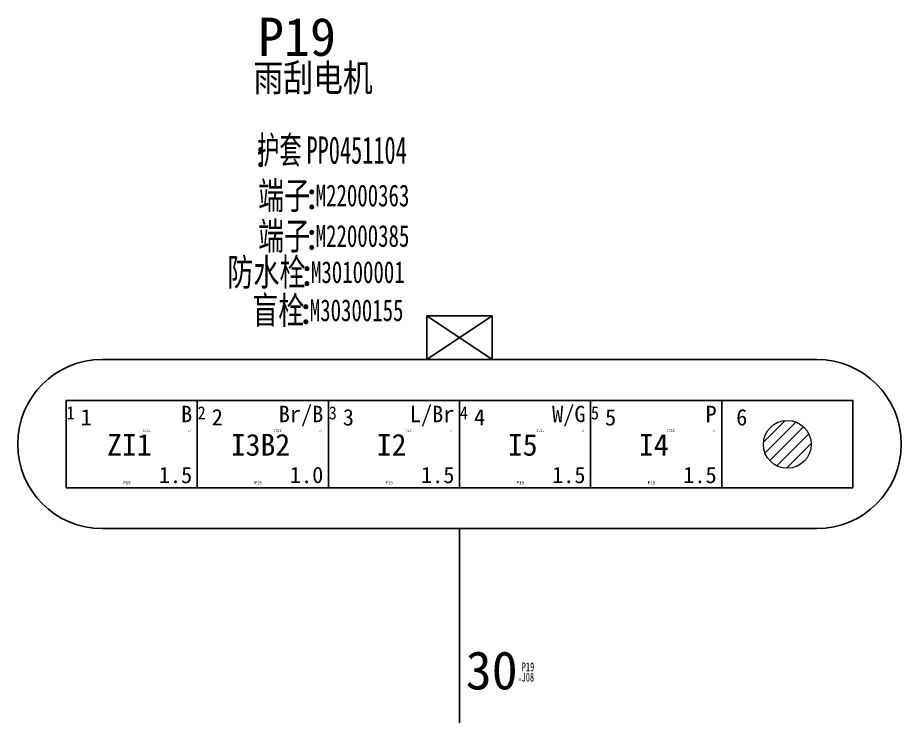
# Model space of a CAD drawing. Header units: millimetres. Extents: x -2653 to 6698, y -4403 to -42.
# Drawn here: x 499.4 to 580.2, y -867.9 to -804 of the extents above; entities that cross this region are included whole.
import ezdxf
from ezdxf.enums import TextEntityAlignment as Align

# ---------------------------------------------------------------- set-up
doc = ezdxf.new("R2010")
doc.units = ezdxf.units.MM
doc.header["$MEASUREMENT"] = 0
for name, color, linetype in [('文字', 3, 'Continuous'), ('节点长度', 1, 'Continuous'), ('节点长度-L', 32, 'Continuous'), ('轮廓线', 7, 'Continuous'), ('连接器-供应商', 43, 'Continuous'), ('连接器-功能', 63, 'Continuous'), ('连接器-名称', 53, 'Continuous'), ('连接器-编码', 52, 'Continuous'), ('附件-供应商', 43, 'Continuous'), ('附件-名称', 53, 'Continuous'), ('附件-数量', 21, 'Continuous'), ('附件-编码', 52, 'Continuous')]:
    doc.layers.add(name, color=color, linetype=linetype)
for name, color, linetype, plot in [('节点长度-E1', 53, 'Continuous', False), ('节点长度-E2', 53, 'Continuous', False), ('节点长度-不打印', 14, 'Continuous', False), ('连接器-不打印', 1, 'Continuous', False), ('连接器-位置', 12, 'Continuous', False), ('附件-不打印', 2, 'Continuous', False), ('隐藏-剥皮长度', 2, 'Continuous', False), ('隐藏-加余量', 1, 'Continuous', False), ('隐藏-备注', 1, 'Continuous', False), ('隐藏-孔位', 1, 'Continuous', False), ('隐藏-对应端子', 2, 'Continuous', False), ('隐藏-节点长度辅助', 202, 'Continuous', False), ('隐藏-规格', 1, 'Continuous', False), ('隐藏-辅助信息', 3, 'Continuous', False), ('隐藏-防水栓', 2, 'Continuous', False)]:
    doc.layers.add(name, color=color, linetype=linetype, plot=plot)
doc.styles.add('CL', font='', dxfattribs={"height": 2})
doc.styles.get("Standard").update_dxf_attribs({"font": 'txt', "bigfont": 'gbcbig.shx'})
doc.styles.get('CL').set_extended_font_data('SimSun')

# ---------------------------------------------------------------- blocks, each defined once
blk = doc.blocks.new('附件')
at = {"layer": '文字', "color": 3, "style": 'CL'}
blk.add_text(':', height=2.5, dxfattribs=at).set_placement((-3.788, -0.382), align=Align.MIDDLE_CENTER)
at = {"layer": '附件-不打印', "color": 3, "style": 'CL', "width": 0.7, "flags": 5}
for tag, p in [('供方编码', (-8.485, -1.616)), ('范围', (-8.485, -1.318)), ('工位', (-6.896, -1.318)), ('位置', (-5.306, -1.318))]:
    blk.add_attdef(tag, text='', height=0.2, dxfattribs=at).set_placement(p, align=Align.MIDDLE_CENTER)
at = {"layer": '附件-不打印', "color": 1, "style": 'CL'}
for tag, width, flags, p in [('选项', 0.7, 13, (-6.896, -1.616)), ('备注', 0.7, 5, (-5.306, -1.616)), ('规格', 0.7, 5, (-3.717, -1.616)), ('单位', 0.6, 1, (-3.717, -1.318))]:
    blk.add_attdef(tag, text='', height=0.2, dxfattribs=dict(at, width=width, flags=flags)).set_placement(p, align=Align.MIDDLE_CENTER)
at = {"layer": '附件-供应商', "color": 3, "style": 'CL', "width": 0.7, "flags": 8}
blk.add_attdef('供应商', text='', height=2.5, dxfattribs=at).set_placement((-13.399, -0.419), align=Align.MIDDLE_RIGHT)
at = {"layer": '附件-名称', "color": 3, "style": 'CL', "width": 0.7, "flags": 4}
blk.add_attdef('名称', text='', height=2.5, dxfattribs=at).set_placement((-3.92, -0.382), align=Align.MIDDLE_RIGHT)
at = {"layer": '附件-数量', "color": 2, "style": 'CL', "width": 0.7, "flags": 2}
blk.add_attdef('*', text='', height=1, dxfattribs=at).set_placement((15.719, -0.382), align=Align.MIDDLE_CENTER)
at = {"layer": '附件-数量', "color": 2, "style": 'CL', "width": 0.7, "flags": 4}
blk.add_attdef('数量', text='', height=1.2, dxfattribs=at).set_placement((16.072, -0.382), align=Align.MIDDLE_LEFT)
at = {"layer": '附件-编码', "color": 2, "style": 'CL', "width": 0.7, "flags": 4}
blk.add_attdef('编码', text='', height=2.5, dxfattribs=at).set_placement((-3.651, -0.382), align=Align.MIDDLE_LEFT)
blk = doc.blocks.new('282090-1（出线）')
for p, q in [((137.371, 119.748), (143.371, 115.748)), ((143.371, 119.748), (137.371, 115.748))]:
    blk.add_line(p, q)
at = {"color": 7, "linetype": 'Continuous'}
for p, q in [((107.671, 115.748), (173.071, 115.748)), ((173.071, 100.27), (107.671, 100.27))]:
    blk.add_line(p, q, dxfattribs=at)
for points in [[(137.371, 119.748), (143.371, 119.748), (143.371, 115.748), (137.371, 115.748)], [(104.371, 112.009), (116.371, 112.009), (116.371, 104.009), (104.371, 104.009)], [(116.371, 112.009), (128.371, 112.009), (128.371, 104.009), (116.371, 104.009)], [(128.371, 112.009), (140.371, 112.009), (140.371, 104.009), (128.371, 104.009)], [(140.371, 112.009), (152.371, 112.009), (152.371, 104.009), (140.371, 104.009)], [(152.371, 112.009), (164.371, 112.009), (164.371, 104.009), (152.371, 104.009)], [(164.371, 112.009), (176.371, 112.009), (176.371, 104.009), (164.371, 104.009)]]:
    blk.add_lwpolyline(points, close=True)
for centre, start, end in [((107.671, 108.009), 90, 270), ((173.071, 108.009), 270, 90)]:
    blk.add_arc(centre, 7.739, start, end, dxfattribs=at)
at = {"char_height": 1.5, "width": 2.43751, "attachment_point": 1}
for s, insert in [('{\\fSimSun|b0|i0|c134|p2;1}', (105.694, 111.209)), ('{\\fSimSun|b0|i0|c134|p2;2}', (117.694, 111.209)), ('{\\fSimSun|b0|i0|c134|p2;3}', (129.694, 111.209)), ('{\\fSimSun|b0|i0|c134|p2;4}', (141.694, 111.209)), ('{\\fSimSun|b0|i0|c134|p2;5}', (153.694, 111.209)), ('{\\fSimSun|b0|i0|c134|p2;6}', (165.694, 111.209))]:
    blk.add_mtext(s, dxfattribs=dict(at, insert=insert))
blk = doc.blocks.new('电线2')
at = {"layer": '轮廓线', "color": 7, "style": 'CL', "flags": 4}
for tag, p in [('颜色', (5.879, 2.803)), ('线径', (5.879, -2.776))]:
    blk.add_attdef(tag, text='', height=1.5, dxfattribs=at).set_placement(p, align=Align.MIDDLE_RIGHT)
blk.add_attdef('线号', text='', height=2, dxfattribs=at).set_placement((0.127, -0.016), align=Align.MIDDLE_CENTER)
at = {"layer": '隐藏-剥皮长度', "color": 2, "style": 'CL', "width": 0.9, "flags": 4}
blk.add_attdef('剥皮', text='', height=0.1, dxfattribs=at).set_placement((5.742, 1.222), align=Align.MIDDLE_RIGHT)
at = {"layer": '隐藏-加余量', "color": 1, "style": 'CL', "width": 0.9, "flags": 4}
blk.add_attdef('加余量', text='', height=0.1, dxfattribs=at).set_placement((5.742, 1.362), align=Align.MIDDLE_RIGHT)
at = {"layer": '隐藏-备注', "color": 1, "style": 'CL', "width": 0.9, "flags": 5}
blk.add_attdef('备注', text='', height=0.1, dxfattribs=at).set_placement((3.704, -1.38), align=Align.MIDDLE_CENTER)
at = {"layer": '隐藏-孔位', "color": 6, "style": 'CL', "width": 0.9, "flags": 4}
blk.add_attdef('孔位', text='', height=1.2, dxfattribs=at).set_placement((-5.625, 2.907), align=Align.MIDDLE_LEFT)
at = {"layer": '隐藏-对应端子', "color": 2, "style": 'CL', "width": 0.9, "flags": 4}
blk.add_attdef('对应簧片', text='', height=0.1, dxfattribs=at).set_placement((2.055, 1.208), align=Align.MIDDLE_RIGHT)
at = {"layer": '隐藏-规格', "color": 1, "style": 'CL', "width": 0.9, "flags": 5}
blk.add_attdef('规格', text='', height=0.2, dxfattribs=at).set_placement((5.742, -1.391), align=Align.MIDDLE_RIGHT)
at = {"layer": '隐藏-辅助信息', "color": 3, "style": 'CL', "width": 0.9, "flags": 5}
for tag, p in [('供方编码', (3.704, 1.236)), ('编码', (3.704, 1.37))]:
    blk.add_attdef(tag, text='', height=0.1, dxfattribs=at).set_placement(p, align=Align.MIDDLE_CENTER)
at = {"layer": '隐藏-辅助信息', "color": 2, "style": 'CL', "width": 0.9, "flags": 5}
for tag, p in [('辅助', (3.704, 1.511)), ('标识管', (3.704, -1.138))]:
    blk.add_attdef(tag, text='', height=0.1, dxfattribs=at).set_placement(p, align=Align.MIDDLE_CENTER)
at = {"layer": '隐藏-辅助信息', "color": 3, "style": 'CL', "width": 0.9, "flags": 5}
for tag, p in [('线种', (2.055, -1.261)), ('工位', (2.055, -1.38))]:
    blk.add_attdef(tag, text='', height=0.1, dxfattribs=at).set_placement(p, align=Align.MIDDLE_RIGHT)
at = {"layer": '隐藏-辅助信息', "color": 1, "style": 'CL', "width": 0.9, "flags": 5}
blk.add_attdef('选项', text='', height=0.1, dxfattribs=at).set_placement((3.704, -1.261), align=Align.MIDDLE_CENTER)
at = {"layer": '隐藏-辅助信息', "color": 4, "style": 'CL', "width": 0.9, "flags": 4}
blk.add_attdef('位置', text='', height=0.3, dxfattribs=at).set_placement((-0.094, -3.491), align=Align.MIDDLE_CENTER)
at = {"layer": '隐藏-防水栓', "color": 2, "style": 'CL', "width": 0.9, "flags": 4}
blk.add_attdef('防水栓', text='', height=0.1, dxfattribs=at).set_placement((2.055, 1.362), align=Align.MIDDLE_RIGHT)
blk = doc.blocks.new('节点长度')
at = {"layer": '节点长度-E1', "color": 202, "ltscale": 0.5, "style": 'CL', "width": 0.7, "flags": 4}
blk.add_attdef('E1', text='', height=0.8, dxfattribs=at).set_placement((1.351, 0.931), align=Align.MIDDLE_LEFT)
at = {"layer": '节点长度-E2', "color": 202, "ltscale": 0.5, "style": 'CL', "width": 0.7, "flags": 4}
blk.add_attdef('E2', text='', height=0.8, dxfattribs=at).set_placement((1.339, -0.011), align=Align.MIDDLE_LEFT)
at = {"layer": '节点长度-L', "color": 1, "ltscale": 0.5, "style": 'CL', "flags": 4}
blk.add_attdef('L', text='', height=2, dxfattribs=at).set_placement((0.98, 0.612), align=Align.MIDDLE_RIGHT)
at = {"layer": '节点长度-不打印', "color": 202, "ltscale": 0.5, "style": 'CL', "width": 0.7}
blk.add_text('=', height=0.5, dxfattribs=at).set_placement((1.189, -0.273), align=Align.MIDDLE_CENTER)
at = {"layer": '节点长度-不打印', "color": 1, "style": 'CL', "width": 0.8, "flags": 13}
blk.add_attdef('选项', text='', height=0.1, dxfattribs=at).set_placement((0.334, -0.1), align=Align.MIDDLE_CENTER)
blk = doc.blocks.new('连接器')
at = {"layer": '文字', "style": 'CL'}
blk.add_text(':', height=2.5, dxfattribs=at).set_placement((-3.933, -4.363), align=Align.MIDDLE_CENTER)
at = {"layer": '连接器-不打印', "color": 2, "style": 'CL', "width": 0.6, "flags": 5}
for tag, p in [('供方编码', (-7.189, -6.29)), ('数量', (-5.117, -5.838))]:
    blk.add_attdef(tag, text='', height=0.2, dxfattribs=at).set_placement(p, align=Align.MIDDLE_LEFT)
at = {"layer": '连接器-不打印', "color": 1, "style": 'CL', "width": 0.6, "flags": 5}
for tag, p in [('选项', (-7.189, -6.058)), ('备注', (-2.936, -6.058))]:
    blk.add_attdef(tag, text='', height=0.2, dxfattribs=at).set_placement(p, align=Align.MIDDLE_LEFT)
at = {"layer": '连接器-不打印', "color": 3, "style": 'CL', "width": 0.6, "flags": 5}
for tag, p in [('工位', (-7.189, -5.838)), ('规格', (-2.939, -5.838))]:
    blk.add_attdef(tag, text='', height=0.2, dxfattribs=at).set_placement(p, align=Align.MIDDLE_LEFT)
at = {"layer": '连接器-不打印', "color": 1, "style": 'CL', "width": 0.6, "flags": 1}
for tag, p in [('加余量', (-4.967, -6.058)), ('单位', (-4.967, -6.29)), ('自带线', (-2.765, -6.29))]:
    blk.add_attdef(tag, text='', height=0.2, dxfattribs=at).set_placement(p, align=Align.MIDDLE_CENTER)
at = {"layer": '连接器-位置', "color": 1, "style": 'CL', "flags": 4}
blk.add_attdef('位置', text='', height=3.5, dxfattribs=at).set_placement((-4.408, 2.42), align=Align.MIDDLE_CENTER)
at = {"layer": '连接器-供应商', "color": 3, "style": 'CL', "width": 0.6, "flags": 4}
blk.add_attdef('供应商', text='', height=2.5, dxfattribs=at).set_placement((-16.811, -4.38), align=Align.MIDDLE_RIGHT)
at = {"layer": '连接器-功能', "color": 3, "style": 'CL', "width": 0.8, "flags": 4}
blk.add_attdef('功能', text='', height=2.5, dxfattribs=at).set_placement((-4.341, -1.264), align=Align.MIDDLE_CENTER)
at = {"layer": '连接器-名称', "color": 3, "style": 'CL', "width": 0.6, "flags": 4}
blk.add_attdef('名称', text='', height=2.5, dxfattribs=at).set_placement((-4.1, -4.363), align=Align.MIDDLE_RIGHT)
at = {"layer": '连接器-编码', "color": 2, "style": 'CL', "width": 0.6, "flags": 4}
blk.add_attdef('编码', text='', height=2.5, dxfattribs=at).set_placement((-3.662, -4.363), align=Align.MIDDLE_LEFT)

msp = doc.modelspace()

# ---------------------------------------------------------------- hatches: boundary and pattern name
at = {"linetype": 'ByBlock', "lineweight": 9}
h = msp.add_hatch(dxfattribs=at)
h.set_pattern_fill('LINE', color=0, scale=0.25, angle=45, style=0)
h.set_pattern_definition([(45, (-2539.4545, -1757.6165), (-0.561266, 0.561266), [])])
h.paths.add_polyline_path([(567.613, -843.035, 1), (571.991, -843.035, 1)])

# ---------------------------------------------------------------- linework, layer by layer
at = {"color": 0, "linetype": 'ByBlock', "lineweight": 9}
msp.add_circle((569.802, -843.035), 2.189, dxfattribs=at)
at = {"layer": '轮廓线', "lineweight": -3}
msp.add_line((539.802, -873.445), (539.802, -850.744), dxfattribs=at)

# ---------------------------------------------------------------- block references
at = {"lineweight": -3}
ref = msp.add_blockref('连接器', (525.535, -812.013), dxfattribs=at)
ref.add_attrib('位置', 'P19', dxfattribs={"layer": '连接器-位置', "color": 1, "height": 3.5, "style": 'CL', "flags": 8}).set_placement((524.927, -805.729), align=Align.MIDDLE_CENTER)
ref.add_attrib('功能', '雨刮电机', dxfattribs={"layer": '连接器-功能', "color": 3, "height": 2.5, "style": 'CL', "width": 0.8, "flags": 8}).set_placement((520.947, -809.488), align=Align.MIDDLE_LEFT)
ref.add_attrib('名称', '护套', dxfattribs={"layer": '连接器-名称', "color": 3, "height": 2.5, "style": 'CL', "width": 0.6, "flags": 8}).set_placement((525.362, -816.098), align=Align.MIDDLE_RIGHT)
ref.add_attrib('编码', 'PP0451104', dxfattribs={"layer": '连接器-编码', "color": 7, "height": 2.5, "style": 'CL', "width": 0.6}).set_placement((525.798, -816.098), align=Align.MIDDLE_LEFT)
ref = msp.add_blockref('附件', (530.065, -819.871), dxfattribs=at)
ref.add_attrib('名称', '端子', dxfattribs={"layer": '附件-名称', "color": 3, "height": 2.5, "style": 'CL', "width": 0.7, "flags": 8}).set_placement((526.141, -820.253), align=Align.MIDDLE_RIGHT)
ref.add_attrib('编码', 'M22000363', dxfattribs={"layer": '附件-编码', "color": 2, "height": 2, "style": 'CL', "width": 0.7}).set_placement((526.641, -820.253), align=Align.MIDDLE_LEFT)
ref = msp.add_blockref('附件', (530.065, -823.573), dxfattribs=at)
ref.add_attrib('名称', '端子', dxfattribs={"layer": '附件-名称', "color": 3, "height": 2.5, "style": 'CL', "width": 0.7, "flags": 8}).set_placement((526.141, -823.955), align=Align.MIDDLE_RIGHT)
ref.add_attrib('编码', 'M22000385', dxfattribs={"layer": '附件-编码', "color": 2, "height": 2, "style": 'CL', "width": 0.7}).set_placement((526.641, -823.955), align=Align.MIDDLE_LEFT)
ref = msp.add_blockref('附件', (529.635, -826.887), dxfattribs=at)
ref.add_attrib('名称', '防水栓', dxfattribs={"layer": '附件-名称', "color": 3, "height": 2.5, "style": 'CL', "width": 0.7, "flags": 8}).set_placement((525.711, -827.269), align=Align.MIDDLE_RIGHT)
ref.add_attrib('编码', 'M30100001', dxfattribs={"layer": '附件-编码', "color": 2, "height": 2, "style": 'CL', "width": 0.7}).set_placement((526.211, -827.269), align=Align.MIDDLE_LEFT)
ref = msp.add_blockref('附件', (529.526, -830.376), dxfattribs=at)
ref.add_attrib('名称', '盲栓', dxfattribs={"layer": '附件-名称', "color": 3, "height": 2.5, "style": 'CL', "width": 0.7, "flags": 8}).set_placement((525.602, -830.759), align=Align.MIDDLE_RIGHT)
ref.add_attrib('编码', 'M30300155', dxfattribs={"layer": '附件-编码', "color": 2, "height": 2, "style": 'CL', "width": 0.7}).set_placement((526.102, -830.759), align=Align.MIDDLE_LEFT)
msp.add_blockref('282090-1（出线）', (399.431, -951.014), dxfattribs=at)
ref = msp.add_blockref('电线2', (509.46, -843.059), dxfattribs=at)
ref.add_attrib('线号', 'ZI1', dxfattribs={"layer": '轮廓线', "color": 7, "height": 2, "style": 'CL'}).set_placement((509.587, -843.075), align=Align.MIDDLE_CENTER)
ref.add_attrib('线径', '1.5', dxfattribs={"layer": '轮廓线', "color": 7, "height": 1.5, "style": 'CL'}).set_placement((515.339, -845.835), align=Align.MIDDLE_RIGHT)
ref.add_attrib('颜色', 'B', dxfattribs={"layer": '轮廓线', "color": 7, "height": 1.5, "style": 'CL'}).set_placement((515.339, -840.255), align=Align.MIDDLE_RIGHT)
ref.add_attrib('孔位', '1', dxfattribs={"layer": '隐藏-孔位', "color": 6, "height": 1.2, "style": 'CL', "width": 0.9}).set_placement((503.835, -840.152), align=Align.MIDDLE_LEFT)
ref.add_attrib('剥皮', '4.0', dxfattribs={"layer": '隐藏-剥皮长度', "color": 2, "height": 0.1, "style": 'CL', "width": 0.9}).set_placement((515.202, -841.837), align=Align.MIDDLE_RIGHT)
ref.add_attrib('对应簧片', 'M22000385', dxfattribs={"layer": '隐藏-对应端子', "color": 2, "height": 0.1, "style": 'CL', "width": 0.9}).set_placement((511.515, -841.851), align=Align.MIDDLE_RIGHT)
ref.add_attrib('防水栓', 'M30100001', dxfattribs={"layer": '隐藏-防水栓', "color": 2, "height": 0.1, "style": 'CL', "width": 0.9}).set_placement((511.515, -841.697), align=Align.MIDDLE_RIGHT)
ref.add_attrib('加余量', '25', dxfattribs={"layer": '隐藏-加余量', "color": 1, "height": 0.1, "style": 'CL', "width": 0.9}).set_placement((515.202, -841.697), align=Align.MIDDLE_RIGHT)
ref.add_attrib('位置', 'P19', dxfattribs={"layer": '隐藏-辅助信息', "color": 4, "height": 0.3, "style": 'CL', "width": 0.9}).set_placement((509.366, -846.549), align=Align.MIDDLE_CENTER)
ref = msp.add_blockref('电线2', (521.46, -843.059), dxfattribs=at)
ref.add_attrib('线号', 'I3B2', dxfattribs={"layer": '轮廓线', "color": 7, "height": 2, "style": 'CL'}).set_placement((521.587, -843.075), align=Align.MIDDLE_CENTER)
ref.add_attrib('线径', '1.0', dxfattribs={"layer": '轮廓线', "color": 7, "height": 1.5, "style": 'CL'}).set_placement((527.339, -845.835), align=Align.MIDDLE_RIGHT)
ref.add_attrib('颜色', 'Br/B', dxfattribs={"layer": '轮廓线', "color": 7, "height": 1.5, "style": 'CL'}).set_placement((527.339, -840.255), align=Align.MIDDLE_RIGHT)
ref.add_attrib('孔位', '2', dxfattribs={"layer": '隐藏-孔位', "color": 6, "height": 1.2, "style": 'CL', "width": 0.9}).set_placement((515.835, -840.152), align=Align.MIDDLE_LEFT)
ref.add_attrib('剥皮', '4.0', dxfattribs={"layer": '隐藏-剥皮长度', "color": 2, "height": 0.1, "style": 'CL', "width": 0.9}).set_placement((527.202, -841.837), align=Align.MIDDLE_RIGHT)
ref.add_attrib('对应簧片', 'M22000385', dxfattribs={"layer": '隐藏-对应端子', "color": 2, "height": 0.1, "style": 'CL', "width": 0.9}).set_placement((523.515, -841.851), align=Align.MIDDLE_RIGHT)
ref.add_attrib('防水栓', 'M30100001', dxfattribs={"layer": '隐藏-防水栓', "color": 2, "height": 0.1, "style": 'CL', "width": 0.9}).set_placement((523.515, -841.697), align=Align.MIDDLE_RIGHT)
ref.add_attrib('加余量', '25', dxfattribs={"layer": '隐藏-加余量', "color": 1, "height": 0.1, "style": 'CL', "width": 0.9}).set_placement((527.202, -841.697), align=Align.MIDDLE_RIGHT)
ref.add_attrib('位置', 'P19', dxfattribs={"layer": '隐藏-辅助信息', "color": 4, "height": 0.3, "style": 'CL', "width": 0.9}).set_placement((521.366, -846.549), align=Align.MIDDLE_CENTER)
ref = msp.add_blockref('电线2', (533.46, -843.059), dxfattribs=at)
ref.add_attrib('线号', 'I2', dxfattribs={"layer": '轮廓线', "color": 7, "height": 2, "style": 'CL'}).set_placement((533.587, -843.075), align=Align.MIDDLE_CENTER)
ref.add_attrib('线径', '1.5', dxfattribs={"layer": '轮廓线', "color": 7, "height": 1.5, "style": 'CL'}).set_placement((539.339, -845.835), align=Align.MIDDLE_RIGHT)
ref.add_attrib('颜色', 'L/Br', dxfattribs={"layer": '轮廓线', "color": 7, "height": 1.5, "style": 'CL'}).set_placement((539.339, -840.255), align=Align.MIDDLE_RIGHT)
ref.add_attrib('孔位', '3', dxfattribs={"layer": '隐藏-孔位', "color": 6, "height": 1.2, "style": 'CL', "width": 0.9}).set_placement((527.835, -840.152), align=Align.MIDDLE_LEFT)
ref.add_attrib('剥皮', '4.0', dxfattribs={"layer": '隐藏-剥皮长度', "color": 2, "height": 0.1, "style": 'CL', "width": 0.9}).set_placement((539.202, -841.837), align=Align.MIDDLE_RIGHT)
ref.add_attrib('对应簧片', 'M22000385', dxfattribs={"layer": '隐藏-对应端子', "color": 2, "height": 0.1, "style": 'CL', "width": 0.9}).set_placement((535.515, -841.851), align=Align.MIDDLE_RIGHT)
ref.add_attrib('防水栓', 'M30100001', dxfattribs={"layer": '隐藏-防水栓', "color": 2, "height": 0.1, "style": 'CL', "width": 0.9}).set_placement((535.515, -841.697), align=Align.MIDDLE_RIGHT)
ref.add_attrib('加余量', '25', dxfattribs={"layer": '隐藏-加余量', "color": 1, "height": 0.1, "style": 'CL', "width": 0.9}).set_placement((539.202, -841.697), align=Align.MIDDLE_RIGHT)
ref.add_attrib('位置', 'P19', dxfattribs={"layer": '隐藏-辅助信息', "color": 4, "height": 0.3, "style": 'CL', "width": 0.9}).set_placement((533.366, -846.549), align=Align.MIDDLE_CENTER)
ref = msp.add_blockref('电线2', (545.46, -843.059), dxfattribs=at)
ref.add_attrib('线号', 'I5', dxfattribs={"layer": '轮廓线', "color": 7, "height": 2, "style": 'CL'}).set_placement((545.587, -843.075), align=Align.MIDDLE_CENTER)
ref.add_attrib('线径', '1.5', dxfattribs={"layer": '轮廓线', "color": 7, "height": 1.5, "style": 'CL'}).set_placement((551.339, -845.835), align=Align.MIDDLE_RIGHT)
ref.add_attrib('颜色', 'W/G', dxfattribs={"layer": '轮廓线', "color": 7, "height": 1.5, "style": 'CL'}).set_placement((551.339, -840.255), align=Align.MIDDLE_RIGHT)
ref.add_attrib('孔位', '4', dxfattribs={"layer": '隐藏-孔位', "color": 6, "height": 1.2, "style": 'CL', "width": 0.9}).set_placement((539.835, -840.152), align=Align.MIDDLE_LEFT)
ref.add_attrib('剥皮', '4.0', dxfattribs={"layer": '隐藏-剥皮长度', "color": 2, "height": 0.1, "style": 'CL', "width": 0.9}).set_placement((551.202, -841.837), align=Align.MIDDLE_RIGHT)
ref.add_attrib('对应簧片', 'M22000385', dxfattribs={"layer": '隐藏-对应端子', "color": 2, "height": 0.1, "style": 'CL', "width": 0.9}).set_placement((547.515, -841.851), align=Align.MIDDLE_RIGHT)
ref.add_attrib('防水栓', 'M30100001', dxfattribs={"layer": '隐藏-防水栓', "color": 2, "height": 0.1, "style": 'CL', "width": 0.9}).set_placement((547.515, -841.697), align=Align.MIDDLE_RIGHT)
ref.add_attrib('加余量', '25', dxfattribs={"layer": '隐藏-加余量', "color": 1, "height": 0.1, "style": 'CL', "width": 0.9}).set_placement((551.202, -841.697), align=Align.MIDDLE_RIGHT)
ref.add_attrib('位置', 'P19', dxfattribs={"layer": '隐藏-辅助信息', "color": 4, "height": 0.3, "style": 'CL', "width": 0.9}).set_placement((545.366, -846.549), align=Align.MIDDLE_CENTER)
ref = msp.add_blockref('电线2', (557.46, -843.059), dxfattribs=at)
ref.add_attrib('线号', 'I4', dxfattribs={"layer": '轮廓线', "color": 7, "height": 2, "style": 'CL'}).set_placement((557.587, -843.075), align=Align.MIDDLE_CENTER)
ref.add_attrib('线径', '1.5', dxfattribs={"layer": '轮廓线', "color": 7, "height": 1.5, "style": 'CL'}).set_placement((563.339, -845.835), align=Align.MIDDLE_RIGHT)
ref.add_attrib('颜色', 'P', dxfattribs={"layer": '轮廓线', "color": 7, "height": 1.5, "style": 'CL'}).set_placement((563.339, -840.255), align=Align.MIDDLE_RIGHT)
ref.add_attrib('孔位', '5', dxfattribs={"layer": '隐藏-孔位', "color": 6, "height": 1.2, "style": 'CL', "width": 0.9}).set_placement((551.835, -840.152), align=Align.MIDDLE_LEFT)
ref.add_attrib('剥皮', '4.0', dxfattribs={"layer": '隐藏-剥皮长度', "color": 2, "height": 0.1, "style": 'CL', "width": 0.9}).set_placement((563.202, -841.837), align=Align.MIDDLE_RIGHT)
ref.add_attrib('对应簧片', 'M22000385', dxfattribs={"layer": '隐藏-对应端子', "color": 2, "height": 0.1, "style": 'CL', "width": 0.9}).set_placement((559.515, -841.851), align=Align.MIDDLE_RIGHT)
ref.add_attrib('防水栓', 'M30100001', dxfattribs={"layer": '隐藏-防水栓', "color": 2, "height": 0.1, "style": 'CL', "width": 0.9}).set_placement((559.515, -841.697), align=Align.MIDDLE_RIGHT)
ref.add_attrib('加余量', '25', dxfattribs={"layer": '隐藏-加余量', "color": 1, "height": 0.1, "style": 'CL', "width": 0.9}).set_placement((563.202, -841.697), align=Align.MIDDLE_RIGHT)
ref.add_attrib('位置', 'P19', dxfattribs={"layer": '隐藏-辅助信息', "color": 4, "height": 0.3, "style": 'CL', "width": 0.9}).set_placement((557.366, -846.549), align=Align.MIDDLE_CENTER)
ref = msp.add_blockref('节点长度', (544.15, -864.329), dxfattribs=at)
ref.add_attrib('L', '30', dxfattribs={"layer": '节点长度', "color": 1, "ltscale": 0.5, "height": 3.5, "style": 'CL'}).set_placement((545.13, -863.718), align=Align.MIDDLE_RIGHT)
ref.add_attrib('E1', 'P19', dxfattribs={"layer": '隐藏-节点长度辅助', "color": 202, "ltscale": 0.5, "height": 0.8, "style": 'CL', "width": 0.7}).set_placement((545.501, -863.398), align=Align.MIDDLE_LEFT)
ref.add_attrib('E2', 'J08', dxfattribs={"layer": '隐藏-节点长度辅助', "color": 202, "ltscale": 0.5, "height": 0.8, "style": 'CL', "width": 0.7}).set_placement((545.489, -864.34), align=Align.MIDDLE_LEFT)

doc.saveas('drawing.dxf')
